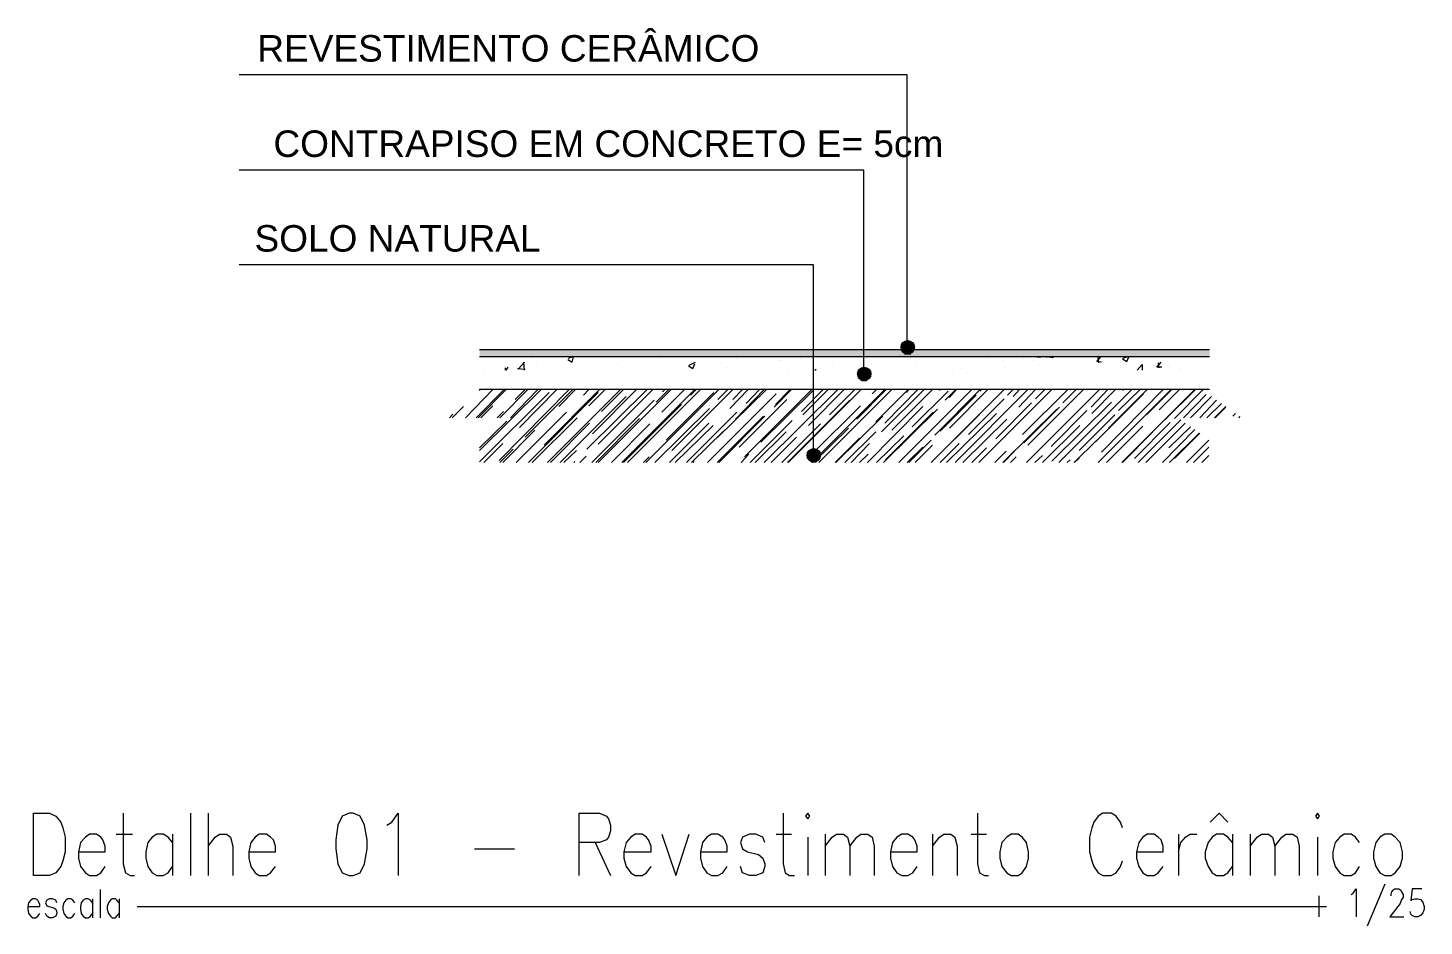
# Model space of a CAD drawing. Extents: x 3377 to 3790, y 1673 to 1846.
# Drawn here: x 3590.75 to 3596.61, y 1733.4 to 1737.18 of the extents above; entities that cross this region are included whole.
import ezdxf

# ---------------------------------------------------------------- set-up
doc = ezdxf.new("R2010")
doc.units = 0
doc.header["$LTSCALE"] = 2
for name, color, linetype in [('PDF9_0', 7, 'Continuous'), ('PDF9_A_Prancha', 7, 'Continuous'), ('PDF9_DET_00', 7, 'Continuous'), ('PDF9_DET_01', 7, 'Continuous'), ('PDF9_Text', 7, 'Continuous')]:
    doc.layers.add(name, color=color, linetype=linetype)
doc.styles.add('PDF Arial', font='arial.ttf')

msp = doc.modelspace()

# ---------------------------------------------------------------- linework, layer by layer
at = {"layer": 'PDF9_0', "lineweight": 0}
for points in [[(3595.7134, 1735.8267), (3592.6464, 1735.8267)], [(3595.7134, 1735.7972), (3592.6464, 1735.7972)], [(3595.7134, 1735.6587), (3592.6464, 1735.6587)]]:
    msp.add_lwpolyline(points, dxfattribs=at)
at = {"layer": 'PDF9_0', "color": 254, "lineweight": 0, "true_color": 0xd8d8d8}
msp.add_lwpolyline([(3595.7105, 1735.6587), (3592.6493, 1735.6587)], dxfattribs=at)
at = {"layer": 'PDF9_0', "color": 254, "true_color": 0xd8d8d8, "transparency": 33554559}
for points in [[(3595.7134, 1735.8267), (3592.6464, 1735.8267), (3595.7134, 1735.7972)], [(3592.6464, 1735.8267), (3595.7134, 1735.7972), (3592.6464, 1735.7972)]]:
    msp.add_solid(points, dxfattribs=at)
at = {"layer": 'PDF9_A_Prancha', "color": 1, "lineweight": 0}
for points in [[(3590.7723, 1733.6166), (3590.7723, 1733.8788), (3590.8401, 1733.8788), (3590.8666, 1733.867), (3590.8872, 1733.8405), (3590.8961, 1733.8169), (3590.9049, 1733.7786), (3590.9049, 1733.7168), (3590.8961, 1733.6785), (3590.8872, 1733.6549), (3590.8666, 1733.6284), (3590.8401, 1733.6166)], [(3592.0981, 1733.8788), (3592.0687, 1733.867), (3592.051, 1733.8287), (3592.0422, 1733.7668), (3592.0422, 1733.7285), (3592.051, 1733.6667), (3592.0687, 1733.6284), (3592.0981, 1733.6166), (3592.1158, 1733.6166), (3592.1453, 1733.6284), (3592.163, 1733.6667), (3592.1747, 1733.7285), (3592.1747, 1733.7668), (3592.163, 1733.8287), (3592.1453, 1733.867), (3592.1158, 1733.8788)], [(3594.0161, 1733.867), (3594.025, 1733.8552), (3594.0338, 1733.867), (3594.025, 1733.8788)], [(3596.158, 1733.867), (3596.1669, 1733.8552), (3596.1757, 1733.867), (3596.1669, 1733.8788)], [(3594.8794, 1733.7904), (3594.8617, 1733.7786), (3594.8411, 1733.7551), (3594.8322, 1733.7168), (3594.8322, 1733.6902), (3594.8411, 1733.6549), (3594.8617, 1733.6284), (3594.8794, 1733.6166), (3594.9088, 1733.6166), (3594.9265, 1733.6284), (3594.9442, 1733.6549), (3594.953, 1733.6902), (3594.953, 1733.7168), (3594.9442, 1733.7551), (3594.9265, 1733.7786), (3594.9088, 1733.7904)], [(3596.4497, 1733.7904), (3596.4291, 1733.7786), (3596.4114, 1733.7551), (3596.4026, 1733.7168), (3596.4026, 1733.6902), (3596.4114, 1733.6549), (3596.4291, 1733.6284), (3596.4497, 1733.6166), (3596.4762, 1733.6166), (3596.4939, 1733.6284), (3596.5145, 1733.6549), (3596.5234, 1733.6902), (3596.5234, 1733.7168), (3596.5145, 1733.7551), (3596.4939, 1733.7786), (3596.4762, 1733.7904)]]:
    msp.add_lwpolyline(points, close=True, dxfattribs=at)
for points in [[(3591.1495, 1733.8788), (3591.1495, 1733.6667), (3591.1583, 1733.6284), (3591.1789, 1733.6166), (3591.1966, 1733.6166)], [(3591.4323, 1733.8788), (3591.4323, 1733.6166)], [(3591.5059, 1733.8788), (3591.5059, 1733.6166)], [(3592.2572, 1733.8287), (3592.2779, 1733.8405), (3592.3044, 1733.8788), (3592.3044, 1733.6166)], [(3593.0645, 1733.6166), (3593.0645, 1733.8788), (3593.1499, 1733.8788), (3593.1794, 1733.867), (3593.1882, 1733.8552), (3593.1971, 1733.8287), (3593.1971, 1733.8051), (3593.1882, 1733.7786), (3593.1794, 1733.7668), (3593.1499, 1733.7551), (3593.0645, 1733.7551)], [(3593.9219, 1733.8788), (3593.9219, 1733.6667), (3593.9307, 1733.6284), (3593.9484, 1733.6166), (3593.969, 1733.6166)], [(3594.738, 1733.8788), (3594.738, 1733.6667), (3594.7468, 1733.6284), (3594.7674, 1733.6166), (3594.7851, 1733.6166)], [(3595.3478, 1733.8169), (3595.339, 1733.8405), (3595.3213, 1733.867), (3595.3007, 1733.8788), (3595.2653, 1733.8788), (3595.2447, 1733.867), (3595.227, 1733.8405), (3595.2182, 1733.8169), (3595.2094, 1733.7786), (3595.2094, 1733.7168), (3595.2182, 1733.6785), (3595.227, 1733.6549), (3595.2447, 1733.6284), (3595.2653, 1733.6166), (3595.3007, 1733.6166), (3595.3213, 1733.6284), (3595.339, 1733.6549), (3595.3478, 1733.6785)], [(3595.7161, 1733.8405), (3595.7544, 1733.8788), (3595.7898, 1733.8405)], [(3590.9609, 1733.7168), (3591.0729, 1733.7168), (3591.0729, 1733.7403), (3591.064, 1733.7668), (3591.0552, 1733.7786), (3591.0375, 1733.7904), (3591.008, 1733.7904), (3590.9904, 1733.7786), (3590.9697, 1733.7551), (3590.9609, 1733.7168), (3590.9609, 1733.6902), (3590.9697, 1733.6549), (3590.9904, 1733.6284), (3591.008, 1733.6166), (3591.0375, 1733.6166), (3591.0552, 1733.6284), (3591.0729, 1733.6549)], [(3591.12, 1733.7904), (3591.1878, 1733.7904)], [(3591.3557, 1733.7551), (3591.338, 1733.7786), (3591.3174, 1733.7904), (3591.2909, 1733.7904), (3591.2703, 1733.7786), (3591.2526, 1733.7551), (3591.2437, 1733.7168), (3591.2437, 1733.6902), (3591.2526, 1733.6549), (3591.2703, 1733.6284), (3591.2909, 1733.6166), (3591.3174, 1733.6166), (3591.338, 1733.6284), (3591.3557, 1733.6549)], [(3591.3557, 1733.7904), (3591.3557, 1733.6166)], [(3591.5059, 1733.7403), (3591.5354, 1733.7786), (3591.5531, 1733.7904), (3591.5826, 1733.7904), (3591.6002, 1733.7786), (3591.6091, 1733.7403), (3591.6091, 1733.6166)], [(3591.6768, 1733.7168), (3591.7888, 1733.7168), (3591.7888, 1733.7403), (3591.7799, 1733.7668), (3591.7682, 1733.7786), (3591.7505, 1733.7904), (3591.721, 1733.7904), (3591.7033, 1733.7786), (3591.6857, 1733.7551), (3591.6768, 1733.7168), (3591.6768, 1733.6902), (3591.6857, 1733.6549), (3591.7033, 1733.6284), (3591.721, 1733.6166), (3591.7505, 1733.6166), (3591.7682, 1733.6284), (3591.7888, 1733.6549)], [(3593.1323, 1733.7551), (3593.1971, 1733.6166)], [(3593.2531, 1733.7168), (3593.368, 1733.7168), (3593.368, 1733.7403), (3593.3562, 1733.7668), (3593.3473, 1733.7786), (3593.3297, 1733.7904), (3593.3002, 1733.7904), (3593.2825, 1733.7786), (3593.2619, 1733.7551), (3593.2531, 1733.7168), (3593.2531, 1733.6902), (3593.2619, 1733.6549), (3593.2825, 1733.6284), (3593.3002, 1733.6166), (3593.3297, 1733.6166), (3593.3473, 1733.6284), (3593.368, 1733.6549)], [(3593.4122, 1733.7904), (3593.4711, 1733.6166), (3593.5271, 1733.7904)], [(3593.5742, 1733.7168), (3593.6862, 1733.7168), (3593.6862, 1733.7403), (3593.6773, 1733.7668), (3593.6685, 1733.7786), (3593.6479, 1733.7904), (3593.6213, 1733.7904), (3593.6007, 1733.7786), (3593.583, 1733.7551), (3593.5742, 1733.7168), (3593.5742, 1733.6902), (3593.583, 1733.6549), (3593.6007, 1733.6284), (3593.6213, 1733.6166), (3593.6479, 1733.6166), (3593.6685, 1733.6284), (3593.6862, 1733.6549)], [(3593.8453, 1733.7551), (3593.8364, 1733.7786), (3593.8069, 1733.7904), (3593.7804, 1733.7904), (3593.751, 1733.7786), (3593.7421, 1733.7551), (3593.751, 1733.7285), (3593.7716, 1733.7168), (3593.8187, 1733.705), (3593.8364, 1733.6902), (3593.8453, 1733.6667), (3593.8453, 1733.6549), (3593.8364, 1733.6284), (3593.8069, 1733.6166), (3593.7804, 1733.6166), (3593.751, 1733.6284), (3593.7421, 1733.6549)], [(3593.8924, 1733.7904), (3593.9572, 1733.7904)], [(3594.025, 1733.7786), (3594.025, 1733.6166)], [(3594.0986, 1733.7904), (3594.0986, 1733.6166)], [(3594.0986, 1733.7403), (3594.1281, 1733.7786), (3594.1458, 1733.7904), (3594.1752, 1733.7904), (3594.1929, 1733.7786), (3594.2017, 1733.7403), (3594.2017, 1733.6166)], [(3594.2017, 1733.7403), (3594.2312, 1733.7786), (3594.2489, 1733.7904), (3594.2783, 1733.7904), (3594.296, 1733.7786), (3594.3049, 1733.7403), (3594.3049, 1733.6166)], [(3594.3726, 1733.7168), (3594.4846, 1733.7168), (3594.4846, 1733.7403), (3594.4757, 1733.7668), (3594.4669, 1733.7786), (3594.4463, 1733.7904), (3594.4198, 1733.7904), (3594.3991, 1733.7786), (3594.3815, 1733.7551), (3594.3726, 1733.7168), (3594.3726, 1733.6902), (3594.3815, 1733.6549), (3594.3991, 1733.6284), (3594.4198, 1733.6166), (3594.4463, 1733.6166), (3594.4669, 1733.6284), (3594.4846, 1733.6549)], [(3594.5494, 1733.7904), (3594.5494, 1733.6166)], [(3594.5494, 1733.7403), (3594.5789, 1733.7786), (3594.5965, 1733.7904), (3594.626, 1733.7904), (3594.6437, 1733.7786), (3594.6525, 1733.7403), (3594.6525, 1733.6166)], [(3594.7114, 1733.7904), (3594.7763, 1733.7904)], [(3595.4067, 1733.7168), (3595.5187, 1733.7168), (3595.5187, 1733.7403), (3595.5099, 1733.7668), (3595.4981, 1733.7786), (3595.4804, 1733.7904), (3595.4509, 1733.7904), (3595.4333, 1733.7786), (3595.4156, 1733.7551), (3595.4067, 1733.7168), (3595.4067, 1733.6902), (3595.4156, 1733.6549), (3595.4333, 1733.6284), (3595.4509, 1733.6166), (3595.4804, 1733.6166), (3595.4981, 1733.6284), (3595.5187, 1733.6549)], [(3595.5835, 1733.7904), (3595.5835, 1733.6166)], [(3595.5835, 1733.7168), (3595.5924, 1733.7551), (3595.613, 1733.7786), (3595.6307, 1733.7904), (3595.6601, 1733.7904)], [(3595.8104, 1733.7551), (3595.7898, 1733.7786), (3595.7721, 1733.7904), (3595.7426, 1733.7904), (3595.7249, 1733.7786), (3595.7073, 1733.7551), (3595.6955, 1733.7168), (3595.6955, 1733.6902), (3595.7073, 1733.6549), (3595.7249, 1733.6284), (3595.7426, 1733.6166), (3595.7721, 1733.6166), (3595.7898, 1733.6284), (3595.8104, 1733.6549)], [(3595.8104, 1733.7904), (3595.8104, 1733.6166)], [(3595.884, 1733.7904), (3595.884, 1733.6166)], [(3595.884, 1733.7403), (3595.9135, 1733.7786), (3595.9312, 1733.7904), (3595.9606, 1733.7904), (3595.9783, 1733.7786), (3595.9872, 1733.7403), (3595.9872, 1733.6166)], [(3595.9872, 1733.7403), (3596.0166, 1733.7786), (3596.0343, 1733.7904), (3596.0638, 1733.7904), (3596.0814, 1733.7786), (3596.0903, 1733.7403), (3596.0903, 1733.6166)], [(3596.1669, 1733.7786), (3596.1669, 1733.6166)], [(3596.3436, 1733.7551), (3596.326, 1733.7786), (3596.3083, 1733.7904), (3596.2788, 1733.7904), (3596.2612, 1733.7786), (3596.2405, 1733.7551), (3596.2317, 1733.7168), (3596.2317, 1733.6902), (3596.2405, 1733.6549), (3596.2612, 1733.6284), (3596.2788, 1733.6166), (3596.3083, 1733.6166), (3596.326, 1733.6284), (3596.3436, 1733.6549)], [(3592.6255, 1733.7285), (3592.7934, 1733.7285)], [(3596.3083, 1733.537), (3596.3171, 1733.5429), (3596.3289, 1733.5606), (3596.3289, 1733.4428)], [(3596.4497, 1733.5812), (3596.3761, 1733.4045)], [(3596.4762, 1733.5311), (3596.4762, 1733.537), (3596.4792, 1733.5488), (3596.4851, 1733.5547), (3596.491, 1733.5606), (3596.5086, 1733.5606), (3596.5175, 1733.5547), (3596.5204, 1733.5488), (3596.5263, 1733.537), (3596.5263, 1733.5252), (3596.5204, 1733.5164), (3596.5145, 1733.4987), (3596.4703, 1733.4428), (3596.5293, 1733.4428)], [(3596.6059, 1733.5606), (3596.5646, 1733.5606), (3596.5587, 1733.5105), (3596.5646, 1733.5164), (3596.5764, 1733.5194), (3596.5882, 1733.5194), (3596.6, 1733.5164), (3596.6088, 1733.5046), (3596.6147, 1733.4869), (3596.6147, 1733.4752), (3596.6088, 1733.4604), (3596.6, 1733.4486), (3596.5882, 1733.4428), (3596.5764, 1733.4428), (3596.5646, 1733.4486), (3596.5587, 1733.4545), (3596.5558, 1733.4663)], [(3590.7488, 1733.4869), (3590.7989, 1733.4869), (3590.7989, 1733.4958), (3590.793, 1733.5076), (3590.79, 1733.5135), (3590.7812, 1733.5194), (3590.7694, 1733.5194), (3590.7606, 1733.5135), (3590.7517, 1733.5017), (3590.7488, 1733.4869), (3590.7488, 1733.4752), (3590.7517, 1733.4575), (3590.7606, 1733.4457), (3590.7694, 1733.4398), (3590.7812, 1733.4398), (3590.79, 1733.4457), (3590.7989, 1733.4575)], [(3590.8696, 1733.5017), (3590.8666, 1733.5135), (3590.8519, 1733.5194), (3590.8401, 1733.5194), (3590.8283, 1733.5135), (3590.8224, 1733.5017), (3590.8283, 1733.4899), (3590.8372, 1733.4869), (3590.8578, 1733.4811), (3590.8666, 1733.4752), (3590.8696, 1733.4634), (3590.8696, 1733.4575), (3590.8666, 1733.4457), (3590.8519, 1733.4398), (3590.8401, 1733.4398), (3590.8283, 1733.4457), (3590.8224, 1733.4575)], [(3590.9462, 1733.5017), (3590.9373, 1733.5135), (3590.9285, 1733.5194), (3590.9167, 1733.5194), (3590.9079, 1733.5135), (3590.899, 1733.5017), (3590.8961, 1733.4869), (3590.8961, 1733.4752), (3590.899, 1733.4575), (3590.9079, 1733.4457), (3590.9167, 1733.4398), (3590.9285, 1733.4398), (3590.9373, 1733.4457), (3590.9462, 1733.4575)], [(3591.0198, 1733.5017), (3591.011, 1733.5135), (3591.0021, 1733.5194), (3590.9904, 1733.5194), (3590.9815, 1733.5135), (3590.9727, 1733.5017), (3590.9697, 1733.4869), (3590.9697, 1733.4752), (3590.9727, 1733.4575), (3590.9815, 1733.4457), (3590.9904, 1733.4398), (3591.0021, 1733.4398), (3591.011, 1733.4457), (3591.0198, 1733.4575)], [(3591.0198, 1733.5194), (3591.0198, 1733.4398)], [(3591.0522, 1733.5577), (3591.0522, 1733.4398)], [(3591.1318, 1733.5017), (3591.1229, 1733.5135), (3591.117, 1733.5194), (3591.1023, 1733.5194), (3591.0964, 1733.5135), (3591.0876, 1733.5017), (3591.0817, 1733.4869), (3591.0817, 1733.4752), (3591.0876, 1733.4575), (3591.0964, 1733.4457), (3591.1023, 1733.4398), (3591.117, 1733.4398), (3591.1229, 1733.4457), (3591.1318, 1733.4575)], [(3591.1318, 1733.5194), (3591.1318, 1733.4398)], [(3596.1728, 1733.5311), (3596.1728, 1733.4428)], [(3591.2084, 1733.4869), (3596.2052, 1733.4869)]]:
    msp.add_lwpolyline(points, dxfattribs=at)
at = {"layer": 'PDF9_DET_00', "lineweight": 0}
for points in [[(3592.5875, 1735.5409), (3592.7024, 1735.6587)], [(3592.6317, 1735.5409), (3592.7495, 1735.6587)], [(3592.6405, 1735.5409), (3592.7583, 1735.6587)], [(3592.6464, 1735.6558), (3592.6493, 1735.6587)], [(3592.6464, 1735.4024), (3592.9057, 1735.6587)], [(3592.6464, 1735.3553), (3592.9381, 1735.647)], [(3592.7289, 1735.3612), (3593.0235, 1735.6587)], [(3592.7318, 1735.5409), (3592.8497, 1735.6587)], [(3592.776, 1735.5409), (3592.8909, 1735.6587)], [(3592.7966, 1735.6175), (3592.8379, 1735.6587)], [(3592.8143, 1735.4996), (3592.9705, 1735.6587)], [(3592.8379, 1735.4584), (3593.0382, 1735.6587)], [(3592.8526, 1735.3523), (3593.1443, 1735.647)], [(3592.9174, 1735.426), (3593.1502, 1735.6587)], [(3592.9322, 1735.3523), (3593.2386, 1735.6587)], [(3592.9793, 1735.588), (3593.05, 1735.6587)], [(3592.9852, 1735.3523), (3593.2622, 1735.6293)], [(3593.0824, 1735.6352), (3593.106, 1735.6587)], [(3593.0972, 1735.4083), (3593.3505, 1735.6587)], [(3593.106, 1735.591), (3593.1738, 1735.6587)], [(3593.1178, 1735.3523), (3593.38, 1735.6145)], [(3593.1207, 1735.4731), (3593.3063, 1735.6587)], [(3593.1443, 1735.3523), (3593.4507, 1735.6587)], [(3593.1443, 1735.4289), (3593.3741, 1735.6587)], [(3593.159, 1735.5674), (3593.2504, 1735.6587)], [(3593.2445, 1735.3523), (3593.5509, 1735.6587)], [(3593.268, 1735.3523), (3593.5745, 1735.6587)], [(3593.3446, 1735.3523), (3593.6511, 1735.6587)], [(3593.3888, 1735.6057), (3593.4419, 1735.6587)], [(3593.4124, 1735.5645), (3593.5067, 1735.6587)], [(3593.4154, 1735.6499), (3593.4242, 1735.6587)], [(3593.4301, 1735.4466), (3593.6304, 1735.647)], [(3593.4537, 1735.4024), (3593.71, 1735.6587)], [(3593.5332, 1735.6352), (3593.5568, 1735.6587)], [(3593.6039, 1735.3523), (3593.8926, 1735.6411)], [(3593.6481, 1735.4584), (3593.8514, 1735.6587)], [(3593.6481, 1735.6175), (3593.6894, 1735.6587)], [(3593.6982, 1735.5792), (3593.7748, 1735.6587)], [(3593.71, 1735.6175), (3593.7512, 1735.6587)], [(3593.7218, 1735.535), (3593.8426, 1735.6587)], [(3593.7365, 1735.4171), (3593.9368, 1735.6175)], [(3593.7601, 1735.3759), (3594.0429, 1735.6587)], [(3593.766, 1735.5998), (3593.8219, 1735.6587)], [(3593.8278, 1735.4378), (3594.0517, 1735.6587)], [(3593.8426, 1735.3523), (3594.1519, 1735.6587)], [(3593.8838, 1735.5851), (3593.9575, 1735.6587)], [(3593.8897, 1735.5969), (3593.9516, 1735.6587)], [(3593.9398, 1735.3523), (3594.202, 1735.6145)], [(3593.9427, 1735.3523), (3594.2491, 1735.6587)], [(3593.9987, 1735.5674), (3594.09, 1735.6587)], [(3594.0046, 1735.5527), (3594.1107, 1735.6587)], [(3594.0282, 1735.5085), (3594.1784, 1735.6587)], [(3594.0429, 1735.3523), (3594.3493, 1735.6587)], [(3594.0724, 1735.3523), (3594.3788, 1735.6587)], [(3594.1166, 1735.5527), (3594.2226, 1735.6587)], [(3594.2315, 1735.535), (3594.3552, 1735.6587)], [(3594.2963, 1735.6411), (3594.314, 1735.6587)], [(3594.311, 1735.5232), (3594.4465, 1735.6587)], [(3594.3346, 1735.482), (3594.5143, 1735.6587)], [(3594.3493, 1735.5173), (3594.4878, 1735.6587)], [(3594.3788, 1735.4879), (3594.5497, 1735.6587)], [(3594.4082, 1735.3523), (3594.7146, 1735.6587)], [(3594.4406, 1735.647), (3594.4495, 1735.6587)], [(3594.4642, 1735.5026), (3594.6145, 1735.6528)], [(3594.5938, 1735.4024), (3594.5438, 1735.3523), (3594.8502, 1735.6587), (3594.6439, 1735.4525)], [(3594.5585, 1735.4672), (3594.75, 1735.6587)], [(3594.5791, 1735.6558), (3594.5821, 1735.6587)], [(3594.5821, 1735.4849), (3594.7323, 1735.6352)], [(3594.6027, 1735.6145), (3594.6469, 1735.6587)], [(3594.6204, 1735.6263), (3594.6498, 1735.6587)], [(3594.6204, 1735.4967), (3594.7824, 1735.6587)], [(3594.6439, 1735.3523), (3594.9503, 1735.6587)], [(3594.6999, 1735.4702), (3594.8502, 1735.6204)], [(3594.75, 1735.6528), (3594.7559, 1735.6587)], [(3594.8649, 1735.6352), (3594.8885, 1735.6587)], [(3594.8885, 1735.6293), (3594.915, 1735.6587)], [(3594.912, 1735.5851), (3594.9827, 1735.6587)], [(3594.9268, 1735.4702), (3595.1183, 1735.6587)], [(3594.9503, 1735.426), (3595.1831, 1735.6587)], [(3594.9827, 1735.6204), (3595.021, 1735.6587)], [(3595.08, 1735.3523), (3595.3864, 1735.6587)], [(3595.0976, 1735.6028), (3595.1536, 1735.6587)], [(3595.1094, 1735.5173), (3595.2509, 1735.6587), (3595.1949, 1735.6028)], [(3595.2155, 1735.5851), (3595.2862, 1735.6587)], [(3595.2184, 1735.5586), (3595.3186, 1735.6587)], [(3595.2361, 1735.4407), (3595.4365, 1735.6411)], [(3595.245, 1735.3523), (3595.5514, 1735.6587)], [(3595.2597, 1735.3965), (3595.519, 1735.6587)], [(3595.2892, 1735.4967), (3595.4512, 1735.6587)], [(3595.3304, 1735.5704), (3595.4217, 1735.6587)], [(3595.3451, 1735.3523), (3595.6515, 1735.6587)], [(3595.351, 1735.6558), (3595.351, 1735.6587)], [(3595.4482, 1735.5527), (3595.5543, 1735.6587)], [(3595.5013, 1735.5733), (3595.5867, 1735.6587)], [(3595.5249, 1735.5321), (3595.6545, 1735.6587)], [(3595.5661, 1735.5379), (3595.6869, 1735.6587)], [(3595.6044, 1735.5409), (3595.6987, 1735.6381)], [(3595.6339, 1735.5409), (3595.7222, 1735.6293)], [(3595.6722, 1735.5409), (3595.7429, 1735.6145)], [(3592.5197, 1735.5409), (3592.5344, 1735.5556)], [(3592.5315, 1735.5409), (3592.5786, 1735.588)], [(3592.6523, 1735.5409), (3592.7024, 1735.591)], [(3592.72, 1735.5409), (3592.7466, 1735.5674)], [(3592.7996, 1735.3523), (3593.0117, 1735.5645)], [(3593.2504, 1735.3523), (3593.4949, 1735.5969)], [(3593.3829, 1735.3523), (3593.6128, 1735.5792)], [(3593.5155, 1735.3523), (3593.7277, 1735.5645)], [(3594.0458, 1735.3906), (3594.2462, 1735.591)], [(3594.2757, 1735.3523), (3594.5084, 1735.588)], [(3594.3434, 1735.3523), (3594.5703, 1735.5762)], [(3594.3523, 1735.3641), (3594.5526, 1735.5645)], [(3594.6086, 1735.3523), (3594.8178, 1735.5586)], [(3594.8148, 1735.4525), (3594.9651, 1735.6028)], [(3594.8443, 1735.3523), (3595.0711, 1735.5762)], [(3594.9327, 1735.4348), (3595.0829, 1735.5851)], [(3595.0476, 1735.4201), (3595.1978, 1735.5704)], [(3595.0505, 1735.3582), (3595.3009, 1735.6057)], [(3595.7016, 1735.5409), (3595.7635, 1735.5998)], [(3595.734, 1735.5409), (3595.7812, 1735.588)], [(3595.737, 1735.5409), (3595.7812, 1735.5851)], [(3595.8106, 1735.5468), (3595.8224, 1735.5586)], [(3592.6464, 1735.4142), (3592.7613, 1735.5262)], [(3592.8674, 1735.3523), (3593.0559, 1735.5409)], [(3592.944, 1735.3523), (3593.1089, 1735.5173)], [(3593.1355, 1735.3523), (3593.3181, 1735.5379)], [(3593.2003, 1735.3523), (3593.3623, 1735.5144)], [(3593.4448, 1735.3523), (3593.6098, 1735.5173)], [(3593.4684, 1735.3523), (3593.6275, 1735.5085)], [(3593.6452, 1735.3523), (3593.8396, 1735.5468)], [(3593.6511, 1735.3523), (3593.8455, 1735.5468)], [(3593.7836, 1735.3523), (3593.9604, 1735.5291)], [(3593.9162, 1735.3523), (3594.0783, 1735.5144)], [(3594.0488, 1735.3523), (3594.1961, 1735.4967)], [(3594.1431, 1735.3523), (3594.3405, 1735.5468)], [(3594.6763, 1735.3523), (3594.862, 1735.535)], [(3595.1242, 1735.5321), (3594.9444, 1735.3523), (3595.0093, 1735.4171)], [(3595.0122, 1735.3523), (3595.1684, 1735.5085)], [(3595.1654, 1735.4024), (3595.3157, 1735.5527)], [(3595.2803, 1735.3877), (3595.4306, 1735.5379)], [(3595.2803, 1735.3523), (3595.4335, 1735.5055)], [(3595.3982, 1735.37), (3595.5484, 1735.5203)], [(3595.4129, 1735.3523), (3595.5926, 1735.5321)], [(3595.4453, 1735.3523), (3595.6103, 1735.5173)], [(3595.5425, 1735.4142), (3595.6339, 1735.5026)], [(3595.8372, 1735.5409), (3595.8401, 1735.5468)], [(3592.7436, 1735.3523), (3592.8791, 1735.4879)], [(3593.5361, 1735.3523), (3593.6717, 1735.4849)], [(3593.8043, 1735.3523), (3593.9339, 1735.482)], [(3593.872, 1735.3523), (3593.9781, 1735.4584)], [(3594.1401, 1735.3523), (3594.2432, 1735.4555)], [(3594.1814, 1735.3523), (3594.311, 1735.482)], [(3594.314, 1735.3523), (3594.4289, 1735.4643)], [(3594.4495, 1735.3523), (3594.5438, 1735.4466)], [(3595.1654, 1735.37), (3595.1448, 1735.3523), (3595.2391, 1735.4466)], [(3595.3481, 1735.3523), (3595.4748, 1735.482)], [(3595.516, 1735.3523), (3595.6515, 1735.4908)], [(3595.5455, 1735.3523), (3595.6692, 1735.4761)], [(3595.5661, 1735.37), (3595.6722, 1735.4761)], [(3595.6162, 1735.3523), (3595.7105, 1735.4466)], [(3592.6641, 1735.3523), (3592.7436, 1735.4319)], [(3592.7318, 1735.3523), (3592.7878, 1735.4083)], [(3592.9999, 1735.3523), (3593.053, 1735.4024)], [(3593.0677, 1735.3523), (3593.0942, 1735.3788)], [(3593.7453, 1735.3523), (3593.7777, 1735.3877)], [(3594.2079, 1735.3523), (3594.2845, 1735.4319)], [(3594.2432, 1735.3523), (3594.2786, 1735.3877)], [(3594.4436, 1735.3523), (3594.5084, 1735.4171)], [(3594.476, 1735.3523), (3594.5497, 1735.426)], [(3594.5821, 1735.3523), (3594.6616, 1735.4319)], [(3594.7146, 1735.3523), (3594.7765, 1735.4142)], [(3594.8119, 1735.3523), (3594.859, 1735.3995)], [(3594.8472, 1735.3523), (3594.8944, 1735.3995)], [(3594.9798, 1735.3523), (3595.0122, 1735.3818)], [(3595.681, 1735.3523), (3595.7105, 1735.3818)], [(3593.0441, 1735.3523), (3593.0471, 1735.3582)], [(3593.3358, 1735.3523), (3593.3594, 1735.3759)], [(3593.4036, 1735.3523), (3593.4036, 1735.3523)], [(3593.545, 1735.3523), (3593.5479, 1735.3582)], [(3594.8767, 1735.3523), (3594.9003, 1735.3759)], [(3595.1153, 1735.3523), (3595.1271, 1735.3641)]]:
    msp.add_lwpolyline(points, dxfattribs=at)
for points in [[(3595.0505, 1735.6587), (3594.7441, 1735.3523)], [(3595.7105, 1735.4171), (3595.6456, 1735.3523)]]:
    msp.add_lwpolyline(points, close=True, dxfattribs=at)
at = {"layer": 'PDF9_DET_01', "lineweight": 0}
for points in [[(3594.4436, 1735.8355), (3594.4436, 1736.9816), (3591.6358, 1736.9816)], [(3594.2609, 1735.7236), (3594.2609, 1736.5809), (3591.6358, 1736.5809)], [(3594.0488, 1735.3818), (3594.0488, 1736.1832), (3591.6358, 1736.1832)], [(3592.8644, 1735.7943), (3592.8644, 1735.7943)], [(3593.0176, 1735.7854), (3593.0353, 1735.7736), (3593.0412, 1735.7972)], [(3593.0206, 1735.7913), (3593.0353, 1735.7972)], [(3593.4036, 1735.7884), (3593.4036, 1735.7884)], [(3593.5361, 1735.7972), (3593.5361, 1735.7972)], [(3593.7277, 1735.7884), (3593.7277, 1735.7884)], [(3593.9958, 1735.7913), (3593.9958, 1735.7913)], [(3594.3081, 1735.7972), (3594.3081, 1735.7972)], [(3594.4701, 1735.8208), (3594.42, 1735.8208), (3594.4701, 1735.8208)], [(3594.4583, 1735.809), (3594.4318, 1735.809), (3594.4583, 1735.809)], [(3594.5968, 1735.7972), (3594.5968, 1735.7972)], [(3594.7853, 1735.7884), (3594.7853, 1735.7884)], [(3594.9297, 1735.7884), (3594.9297, 1735.7884)], [(3594.9886, 1735.7972), (3595.0063, 1735.7972)], [(3594.9945, 1735.7943), (3594.9945, 1735.7972)], [(3595.0269, 1735.7943), (3595.0299, 1735.7972)], [(3595.0387, 1735.7972), (3595.0564, 1735.7943)], [(3595.0564, 1735.7913), (3595.0535, 1735.7972)], [(3595.2597, 1735.7736), (3595.2391, 1735.7766), (3595.2567, 1735.7972)], [(3595.2479, 1735.7707), (3595.245, 1735.7943)], [(3595.3481, 1735.7884), (3595.3658, 1735.7766), (3595.3746, 1735.7972)], [(3595.351, 1735.7913), (3595.3658, 1735.7972)], [(3592.6582, 1735.7589), (3592.6582, 1735.7589)], [(3592.6611, 1735.7442), (3592.6611, 1735.7442)], [(3592.7495, 1735.756), (3592.7495, 1735.756)], [(3592.7554, 1735.7412), (3592.7554, 1735.7501)], [(3592.7583, 1735.7412), (3592.7672, 1735.753)], [(3592.8055, 1735.7471), (3592.8379, 1735.7442)], [(3592.8084, 1735.7442), (3592.8349, 1735.7736)], [(3592.8349, 1735.7412), (3592.832, 1735.7736)], [(3592.885, 1735.7736), (3592.885, 1735.7736)], [(3593.2268, 1735.7678), (3593.2268, 1735.7678)], [(3593.5244, 1735.7589), (3593.542, 1735.7471), (3593.5509, 1735.7678)], [(3593.5273, 1735.7619), (3593.5538, 1735.7736)], [(3593.6186, 1735.7766), (3593.6186, 1735.7766)], [(3593.6835, 1735.7501), (3593.6835, 1735.7501)], [(3593.9074, 1735.7795), (3593.9074, 1735.7795)], [(3593.9162, 1735.7795), (3593.9162, 1735.7795)], [(3593.9427, 1735.7442), (3593.9427, 1735.7442)], [(3594.0547, 1735.7412), (3594.0606, 1735.7442)], [(3594.1048, 1735.7736), (3594.1048, 1735.7736)], [(3594.1283, 1735.7707), (3594.1283, 1735.7707)], [(3594.2933, 1735.7648), (3594.2933, 1735.7648)], [(3594.4819, 1735.756), (3594.4819, 1735.756)], [(3594.6351, 1735.7412), (3594.6351, 1735.7412)], [(3594.6704, 1735.7471), (3594.6704, 1735.7471)], [(3594.7058, 1735.7589), (3594.7058, 1735.7589)], [(3594.7942, 1735.7707), (3594.7942, 1735.7707)], [(3594.8443, 1735.7766), (3594.8443, 1735.7766)], [(3594.8502, 1735.753), (3594.8502, 1735.753)], [(3594.9739, 1735.7795), (3594.9739, 1735.7795)], [(3595.0269, 1735.7766), (3595.0269, 1735.7766)], [(3595.1625, 1735.7707), (3595.1625, 1735.7707)], [(3595.3392, 1735.7707), (3595.3392, 1735.7707)], [(3595.351, 1735.7648), (3595.351, 1735.7648)], [(3595.4099, 1735.7412), (3595.4306, 1735.7648), (3595.4306, 1735.7412)], [(3595.5131, 1735.753), (3595.4924, 1735.753), (3595.5101, 1735.7736)], [(3595.5013, 1735.7501), (3595.4983, 1735.7707)], [(3595.5396, 1735.756), (3595.5396, 1735.756)], [(3595.5926, 1735.7471), (3595.5926, 1735.7471)], [(3594.2874, 1735.7088), (3594.2374, 1735.7088), (3594.2874, 1735.7088)]]:
    msp.add_lwpolyline(points, dxfattribs=at)
for centre in [(3594.4451, 1735.837), (3594.2624, 1735.725), (3594.0503, 1735.3833)]:
    msp.add_circle(centre, 0.028, dxfattribs=at)
at = {"layer": 'PDF9_DET_01', "transparency": 33554559}
for points in [[(3594.42, 1735.8473), (3594.473, 1735.8473), (3594.4171, 1735.8473)], [(3594.473, 1735.8473), (3594.4171, 1735.8473), (3594.473, 1735.8444)], [(3594.4171, 1735.8473), (3594.473, 1735.8444), (3594.4171, 1735.8444)], [(3594.423, 1735.8532), (3594.4701, 1735.8502), (3594.42, 1735.8502)], [(3594.4701, 1735.8502), (3594.42, 1735.8502), (3594.4701, 1735.8473)], [(3594.42, 1735.8502), (3594.4701, 1735.8473), (3594.42, 1735.8473)], [(3594.4701, 1735.8473), (3594.42, 1735.8473), (3594.473, 1735.8473)], [(3594.4259, 1735.8561), (3594.4672, 1735.8561), (3594.423, 1735.8561)], [(3594.4672, 1735.8561), (3594.423, 1735.8561), (3594.4672, 1735.8532)], [(3594.423, 1735.8561), (3594.4672, 1735.8532), (3594.423, 1735.8532)], [(3594.4672, 1735.8532), (3594.423, 1735.8532), (3594.4701, 1735.8502)], [(3594.4289, 1735.8591), (3594.4642, 1735.8561), (3594.4259, 1735.8561)], [(3594.4642, 1735.8561), (3594.4259, 1735.8561), (3594.4672, 1735.8561)], [(3594.4318, 1735.8591), (3594.4613, 1735.8591), (3594.4289, 1735.8591)], [(3594.4613, 1735.8591), (3594.4289, 1735.8591), (3594.4642, 1735.8561)], [(3594.4347, 1735.862), (3594.4583, 1735.862), (3594.4318, 1735.862)], [(3594.4583, 1735.862), (3594.4318, 1735.862), (3594.4583, 1735.8591)], [(3594.4318, 1735.862), (3594.4583, 1735.8591), (3594.4318, 1735.8591)], [(3594.4583, 1735.8591), (3594.4318, 1735.8591), (3594.4613, 1735.8591)], [(3594.4377, 1735.865), (3594.4554, 1735.862), (3594.4347, 1735.862)], [(3594.4554, 1735.862), (3594.4347, 1735.862), (3594.4583, 1735.862)], [(3594.4406, 1735.865), (3594.4524, 1735.865), (3594.4377, 1735.865)], [(3594.4524, 1735.865), (3594.4377, 1735.865), (3594.4554, 1735.862)], [(3594.4465, 1735.865), (3594.4495, 1735.865), (3594.4406, 1735.865)], [(3594.4495, 1735.865), (3594.4406, 1735.865), (3594.4524, 1735.865)], [(3594.473, 1735.8444), (3594.4171, 1735.8444), (3594.473, 1735.8414)], [(3594.4171, 1735.8444), (3594.473, 1735.8414), (3594.4171, 1735.8414)], [(3594.473, 1735.8414), (3594.4171, 1735.8414), (3594.473, 1735.8385)], [(3594.4171, 1735.8414), (3594.473, 1735.8385), (3594.4171, 1735.8385)], [(3594.473, 1735.8385), (3594.4171, 1735.8385), (3594.473, 1735.8355)], [(3594.4171, 1735.8385), (3594.473, 1735.8355), (3594.4171, 1735.8355)], [(3594.473, 1735.8355), (3594.4171, 1735.8355), (3594.473, 1735.8326)], [(3594.4171, 1735.8355), (3594.473, 1735.8326), (3594.4171, 1735.8326)], [(3594.473, 1735.8326), (3594.4171, 1735.8326), (3594.473, 1735.8296)], [(3594.4171, 1735.8326), (3594.473, 1735.8296), (3594.4171, 1735.8296)], [(3594.473, 1735.8296), (3594.4171, 1735.8296), (3594.473, 1735.8267)], [(3594.4171, 1735.8296), (3594.473, 1735.8267), (3594.4171, 1735.8267)], [(3594.473, 1735.8267), (3594.4171, 1735.8267), (3594.473, 1735.8237)], [(3594.4171, 1735.8267), (3594.473, 1735.8237), (3594.4171, 1735.8237)], [(3594.473, 1735.8237), (3594.4171, 1735.8237), (3594.4701, 1735.8208)], [(3594.4171, 1735.8237), (3594.4701, 1735.8208), (3594.42, 1735.8208)], [(3594.42, 1735.8208), (3594.4701, 1735.8208), (3594.4701, 1735.8208)], [(3594.4701, 1735.8208), (3594.42, 1735.8208), (3594.4672, 1735.8178)], [(3594.42, 1735.8208), (3594.4672, 1735.8178), (3594.423, 1735.8178)], [(3594.4672, 1735.8178), (3594.423, 1735.8178), (3594.4672, 1735.8149)], [(3594.423, 1735.8178), (3594.4672, 1735.8149), (3594.423, 1735.8149)], [(3594.4672, 1735.8149), (3594.423, 1735.8149), (3594.4642, 1735.8119)], [(3594.423, 1735.8149), (3594.4642, 1735.8119), (3594.4259, 1735.8119)], [(3594.4642, 1735.8119), (3594.4259, 1735.8119), (3594.4613, 1735.8119)], [(3594.4259, 1735.8119), (3594.4613, 1735.8119), (3594.4289, 1735.8119)], [(3594.4613, 1735.8119), (3594.4289, 1735.8119), (3594.4583, 1735.809)], [(3594.4289, 1735.8119), (3594.4583, 1735.809), (3594.4318, 1735.809)], [(3594.4318, 1735.809), (3594.4583, 1735.809), (3594.4583, 1735.809)], [(3594.4583, 1735.809), (3594.4318, 1735.809), (3594.4554, 1735.809)], [(3594.4318, 1735.809), (3594.4554, 1735.809), (3594.4347, 1735.809)], [(3594.4554, 1735.809), (3594.4347, 1735.809), (3594.4524, 1735.8061)], [(3594.4347, 1735.809), (3594.4524, 1735.8061), (3594.4377, 1735.8061)], [(3594.4377, 1735.8061), (3594.4406, 1735.8061), (3594.4495, 1735.8061)], [(3594.4377, 1735.8061), (3594.4524, 1735.8061), (3594.4495, 1735.8061)], [(3594.4406, 1735.8061), (3594.4495, 1735.8061), (3594.4465, 1735.8061)], [(3594.2374, 1735.7353), (3594.2904, 1735.7353), (3594.2344, 1735.7353)], [(3594.2904, 1735.7353), (3594.2344, 1735.7353), (3594.2904, 1735.7324)], [(3594.2344, 1735.7353), (3594.2904, 1735.7324), (3594.2344, 1735.7324)], [(3594.2904, 1735.7324), (3594.2344, 1735.7324), (3594.2904, 1735.7294)], [(3594.2344, 1735.7324), (3594.2904, 1735.7294), (3594.2344, 1735.7294)], [(3594.2904, 1735.7294), (3594.2344, 1735.7294), (3594.2904, 1735.7265)], [(3594.2344, 1735.7294), (3594.2904, 1735.7265), (3594.2344, 1735.7265)], [(3594.2403, 1735.7412), (3594.2874, 1735.7383), (3594.2374, 1735.7383)], [(3594.2874, 1735.7383), (3594.2374, 1735.7383), (3594.2874, 1735.7353)], [(3594.2374, 1735.7383), (3594.2874, 1735.7353), (3594.2374, 1735.7353)], [(3594.2874, 1735.7353), (3594.2374, 1735.7353), (3594.2904, 1735.7353)], [(3594.2432, 1735.7442), (3594.2845, 1735.7442), (3594.2403, 1735.7442)], [(3594.2845, 1735.7442), (3594.2403, 1735.7442), (3594.2845, 1735.7412)], [(3594.2403, 1735.7442), (3594.2845, 1735.7412), (3594.2403, 1735.7412)], [(3594.2845, 1735.7412), (3594.2403, 1735.7412), (3594.2874, 1735.7383)], [(3594.2462, 1735.7471), (3594.2815, 1735.7442), (3594.2432, 1735.7442)], [(3594.2815, 1735.7442), (3594.2432, 1735.7442), (3594.2845, 1735.7442)], [(3594.2491, 1735.7501), (3594.2757, 1735.7471), (3594.2462, 1735.7471)], [(3594.2786, 1735.7471), (3594.2786, 1735.7471), (3594.2462, 1735.7471)], [(3594.2786, 1735.7471), (3594.2462, 1735.7471), (3594.2757, 1735.7471)], [(3594.2786, 1735.7471), (3594.2462, 1735.7471), (3594.2815, 1735.7442)], [(3594.2521, 1735.7501), (3594.2757, 1735.7501), (3594.2491, 1735.7501)], [(3594.2757, 1735.7501), (3594.2491, 1735.7501), (3594.2757, 1735.7471)], [(3594.255, 1735.753), (3594.2727, 1735.7501), (3594.2521, 1735.7501)], [(3594.2727, 1735.7501), (3594.2521, 1735.7501), (3594.2757, 1735.7501)], [(3594.258, 1735.753), (3594.2698, 1735.753), (3594.255, 1735.753)], [(3594.2698, 1735.753), (3594.255, 1735.753), (3594.2727, 1735.7501)], [(3594.2639, 1735.753), (3594.258, 1735.753), (3594.258, 1735.753)], [(3594.2639, 1735.753), (3594.258, 1735.753), (3594.2698, 1735.753)], [(3594.2904, 1735.7265), (3594.2344, 1735.7265), (3594.2904, 1735.7236)], [(3594.2344, 1735.7265), (3594.2904, 1735.7236), (3594.2344, 1735.7236)], [(3594.2904, 1735.7236), (3594.2344, 1735.7236), (3594.2904, 1735.7206)], [(3594.2344, 1735.7236), (3594.2904, 1735.7206), (3594.2344, 1735.7206)], [(3594.2904, 1735.7206), (3594.2344, 1735.7206), (3594.2904, 1735.7177)], [(3594.2344, 1735.7206), (3594.2904, 1735.7177), (3594.2344, 1735.7177)], [(3594.2904, 1735.7177), (3594.2344, 1735.7177), (3594.2904, 1735.7147)], [(3594.2344, 1735.7177), (3594.2904, 1735.7147), (3594.2344, 1735.7147)], [(3594.2904, 1735.7147), (3594.2344, 1735.7147), (3594.2904, 1735.7118)], [(3594.2344, 1735.7147), (3594.2904, 1735.7118), (3594.2344, 1735.7118)], [(3594.2904, 1735.7118), (3594.2344, 1735.7118), (3594.2874, 1735.7088)], [(3594.2344, 1735.7118), (3594.2874, 1735.7088), (3594.2374, 1735.7088)], [(3594.2374, 1735.7088), (3594.2874, 1735.7088), (3594.2874, 1735.7088)], [(3594.2874, 1735.7088), (3594.2374, 1735.7088), (3594.2845, 1735.7059)], [(3594.2374, 1735.7088), (3594.2845, 1735.7059), (3594.2403, 1735.7059)], [(3594.2845, 1735.7059), (3594.2403, 1735.7059), (3594.2845, 1735.7029)], [(3594.2403, 1735.7059), (3594.2845, 1735.7029), (3594.2403, 1735.7029)], [(3594.2845, 1735.7029), (3594.2403, 1735.7029), (3594.2815, 1735.7)], [(3594.2403, 1735.7029), (3594.2815, 1735.7), (3594.2432, 1735.7)], [(3594.2815, 1735.7), (3594.2432, 1735.7), (3594.2786, 1735.7)], [(3594.2432, 1735.7), (3594.2786, 1735.7), (3594.2462, 1735.7)], [(3594.2786, 1735.7), (3594.2462, 1735.7), (3594.2757, 1735.697)], [(3594.2462, 1735.7), (3594.2757, 1735.697), (3594.2462, 1735.697)], [(3594.2757, 1735.697), (3594.2462, 1735.697), (3594.2491, 1735.697)], [(3594.2462, 1735.697), (3594.2757, 1735.697), (3594.2757, 1735.697)], [(3594.2757, 1735.697), (3594.2491, 1735.697), (3594.2727, 1735.6941)], [(3594.2491, 1735.697), (3594.2727, 1735.6941), (3594.2521, 1735.6941)], [(3594.2727, 1735.6941), (3594.2521, 1735.6941), (3594.2698, 1735.6941)], [(3594.2521, 1735.6941), (3594.2698, 1735.6941), (3594.255, 1735.6941)], [(3594.2639, 1735.6941), (3594.258, 1735.6941), (3594.255, 1735.6941)], [(3594.255, 1735.6941), (3594.2698, 1735.6941), (3594.2639, 1735.6941)], [(3594.2639, 1735.6941), (3594.2639, 1735.6941), (3594.258, 1735.6941)], [(3594.0252, 1735.3936), (3594.0783, 1735.3936), (3594.0223, 1735.3936)], [(3594.0783, 1735.3936), (3594.0223, 1735.3936), (3594.0783, 1735.3906)], [(3594.0223, 1735.3936), (3594.0783, 1735.3906), (3594.0223, 1735.3906)], [(3594.0783, 1735.3906), (3594.0223, 1735.3906), (3594.0783, 1735.3877)], [(3594.0223, 1735.3906), (3594.0783, 1735.3877), (3594.0223, 1735.3877)], [(3594.0783, 1735.3877), (3594.0223, 1735.3877), (3594.0783, 1735.3847)], [(3594.0223, 1735.3877), (3594.0783, 1735.3847), (3594.0223, 1735.3847)], [(3594.0783, 1735.3847), (3594.0223, 1735.3847), (3594.0783, 1735.3818)], [(3594.0223, 1735.3847), (3594.0783, 1735.3818), (3594.0223, 1735.3818)], [(3594.0783, 1735.3818), (3594.0223, 1735.3818), (3594.0783, 1735.3788)], [(3594.0223, 1735.3818), (3594.0783, 1735.3788), (3594.0223, 1735.3788)], [(3594.0783, 1735.3788), (3594.0223, 1735.3788), (3594.0783, 1735.3759)], [(3594.0223, 1735.3788), (3594.0783, 1735.3759), (3594.0223, 1735.3759)], [(3594.0282, 1735.3995), (3594.0753, 1735.3965), (3594.0252, 1735.3965)], [(3594.0753, 1735.3965), (3594.0252, 1735.3965), (3594.0753, 1735.3936)], [(3594.0252, 1735.3965), (3594.0753, 1735.3936), (3594.0252, 1735.3936)], [(3594.0753, 1735.3936), (3594.0252, 1735.3936), (3594.0783, 1735.3936)], [(3594.0311, 1735.4024), (3594.0724, 1735.4024), (3594.0282, 1735.4024)], [(3594.0724, 1735.4024), (3594.0282, 1735.4024), (3594.0724, 1735.3995)], [(3594.0282, 1735.4024), (3594.0724, 1735.3995), (3594.0282, 1735.3995)], [(3594.0724, 1735.3995), (3594.0282, 1735.3995), (3594.0753, 1735.3965)], [(3594.0341, 1735.4054), (3594.0694, 1735.4024), (3594.0311, 1735.4024)], [(3594.0694, 1735.4024), (3594.0311, 1735.4024), (3594.0724, 1735.4024)], [(3594.037, 1735.4083), (3594.0635, 1735.4054), (3594.0341, 1735.4054)], [(3594.0665, 1735.4054), (3594.0665, 1735.4054), (3594.0341, 1735.4054)], [(3594.0665, 1735.4054), (3594.0341, 1735.4054), (3594.0635, 1735.4054)], [(3594.0665, 1735.4054), (3594.0341, 1735.4054), (3594.0694, 1735.4024)], [(3594.04, 1735.4083), (3594.0635, 1735.4083), (3594.037, 1735.4083)], [(3594.0635, 1735.4083), (3594.037, 1735.4083), (3594.0635, 1735.4054)], [(3594.0429, 1735.4083), (3594.0606, 1735.4083), (3594.04, 1735.4083)], [(3594.0606, 1735.4083), (3594.04, 1735.4083), (3594.0635, 1735.4083)], [(3594.0458, 1735.4113), (3594.0576, 1735.4083), (3594.0429, 1735.4083)], [(3594.0576, 1735.4083), (3594.0429, 1735.4083), (3594.0606, 1735.4083)], [(3594.0517, 1735.4113), (3594.0547, 1735.4113), (3594.0458, 1735.4113)], [(3594.0547, 1735.4113), (3594.0458, 1735.4113), (3594.0576, 1735.4083)], [(3594.0783, 1735.3759), (3594.0223, 1735.3759), (3594.0783, 1735.373)], [(3594.0223, 1735.3759), (3594.0783, 1735.373), (3594.0223, 1735.373)], [(3594.0783, 1735.373), (3594.0223, 1735.373), (3594.0783, 1735.37)], [(3594.0223, 1735.373), (3594.0783, 1735.37), (3594.0223, 1735.37)], [(3594.0783, 1735.37), (3594.0223, 1735.37), (3594.0753, 1735.3671)], [(3594.0223, 1735.37), (3594.0753, 1735.3671), (3594.0252, 1735.3671)], [(3594.0753, 1735.3671), (3594.0252, 1735.3671), (3594.0753, 1735.3641)], [(3594.0252, 1735.3671), (3594.0753, 1735.3641), (3594.0252, 1735.3641)], [(3594.0753, 1735.3641), (3594.0252, 1735.3641), (3594.0724, 1735.3641)], [(3594.0252, 1735.3641), (3594.0724, 1735.3641), (3594.0282, 1735.3641)], [(3594.0724, 1735.3641), (3594.0282, 1735.3641), (3594.0724, 1735.3612)], [(3594.0282, 1735.3641), (3594.0724, 1735.3612), (3594.0282, 1735.3612)], [(3594.0724, 1735.3612), (3594.0282, 1735.3612), (3594.0694, 1735.3582)], [(3594.0282, 1735.3612), (3594.0694, 1735.3582), (3594.0311, 1735.3582)], [(3594.0694, 1735.3582), (3594.0311, 1735.3582), (3594.0665, 1735.3582)], [(3594.0311, 1735.3582), (3594.0665, 1735.3582), (3594.0341, 1735.3582)], [(3594.0665, 1735.3582), (3594.0341, 1735.3582), (3594.0635, 1735.3553)], [(3594.0341, 1735.3582), (3594.0635, 1735.3553), (3594.0341, 1735.3553)], [(3594.0635, 1735.3553), (3594.0341, 1735.3553), (3594.037, 1735.3553)], [(3594.0341, 1735.3553), (3594.0635, 1735.3553), (3594.0635, 1735.3553)], [(3594.0635, 1735.3553), (3594.037, 1735.3553), (3594.0606, 1735.3523)], [(3594.037, 1735.3553), (3594.0606, 1735.3523), (3594.04, 1735.3523)], [(3594.0606, 1735.3523), (3594.04, 1735.3523), (3594.0576, 1735.3523)], [(3594.04, 1735.3523), (3594.0576, 1735.3523), (3594.0429, 1735.3523)], [(3594.0429, 1735.3523), (3594.0458, 1735.3523), (3594.0547, 1735.3523)], [(3594.0429, 1735.3523), (3594.0576, 1735.3523), (3594.0547, 1735.3523)], [(3594.0458, 1735.3523), (3594.0547, 1735.3523), (3594.0517, 1735.3523)]]:
    msp.add_solid(points, dxfattribs=at)

# ---------------------------------------------------------------- texts
at = {"layer": 'PDF9_Text', "char_height": 0.11141, "attachment_point": 7, "style": 'PDF Arial'}
for s, insert in [('REVESTIMENTO CERÂMICO', (3591.7124, 1737.0357)), ('CONTRAPISO EM CONCRETO E= 5cm', (3591.7802, 1736.635)), ('SOLO NATURAL', (3591.7007, 1736.2372))]:
    msp.add_mtext(s, dxfattribs=dict(at, insert=insert))

doc.saveas('drawing.dxf')
